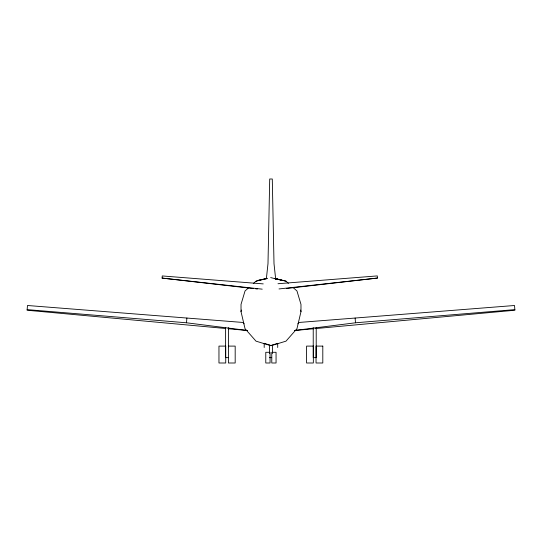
<?xml version="1.0" encoding="UTF-8"?>
<svg xmlns="http://www.w3.org/2000/svg" width="542" height="542" viewBox="0 0 542 542"><rect width="100%" height="100%" fill="white"/><g stroke="black" fill="none" stroke-linecap="round" stroke-linejoin="round"><path stroke-width="0.81" d="M253.222 288.547L162.092 278.087L162.261 275.946L263.236 283.893M247.409 330.478L186.509 322.788L186.882 318.046M266.359 278.805L267.992 263.656L269.713 179.002L272.287 179.002L274.008 263.656L275.729 279.645M293.31 287.707L296.969 290.979L300.979 304.38L300.979 311.65L296.969 328.682L285.993 341.155L271 345.721L256.007 341.155L245.031 328.682L241.021 311.65L241.4 310.024M297.904 323.831L298.73 322.483L514.527 305.498L514.9 310.241L315.62 328.574M248.69 287.707L245.031 290.979L241.021 304.38L241.021 311.65M253.568 283.351C256.854 279.306 262.619 279.882 267.118 278.31M256.007 281.169L267.057 278.52M257.396 280.634L266.996 278.48M294.591 330.478L355.491 322.788L514.853 309.624M286.325 288.52L377.456 278.06L377.286 275.912L277.999 283.73M279.008 288.947L377.456 278.06M294.597 330.505L313.94 328.723M270.675 277.579L278.31 279.543L275.255 278.757M228.419 346.101L235.181 346.101L235.181 362.998L228.419 362.998L228.419 346.927M269.34 352.293L265.776 352.293L265.776 362.998L270.058 362.998L270.058 352.293M272.49 352.293L276.061 352.293L276.061 362.998L271.779 362.998L271.779 352.293M228.588 357.645L225.607 357.645L225.607 327.639M269.462 357.645L271.698 357.645M27.147 309.624L186.509 322.788M225.54 328.493L27.1 310.241L27.473 305.498L243.27 322.483L244.096 323.831M228.06 328.723L247.403 330.505M162.092 278.087L262.226 289.164M255.736 288.839L257.403 289.028M274.902 278.48L285.993 281.169L288.432 283.351M274.997 278.676L281.298 280.133L274.76 278.561M274.889 278.52L285.993 281.169M300.6 310.024L300.979 311.65M355.118 318.046L355.491 322.788M316.21 327.639L316.21 357.645L313.229 357.645L313.229 327.639M277.707 347.503L277.707 343.33L270.966 345.491L264.191 343.323L264.191 347.503M272.443 345.146L272.443 353.479M269.462 345.146L269.462 353.479M228.588 327.639L228.588 346.812M225.723 346.101L218.961 346.101L218.961 362.998L225.723 362.998L225.723 346.101M313.344 346.101L306.582 346.101L306.582 362.998L313.344 362.998L313.344 346.101M322.802 346.101L316.04 346.101L316.04 362.998L322.802 362.998L322.802 346.101"/></g></svg>
